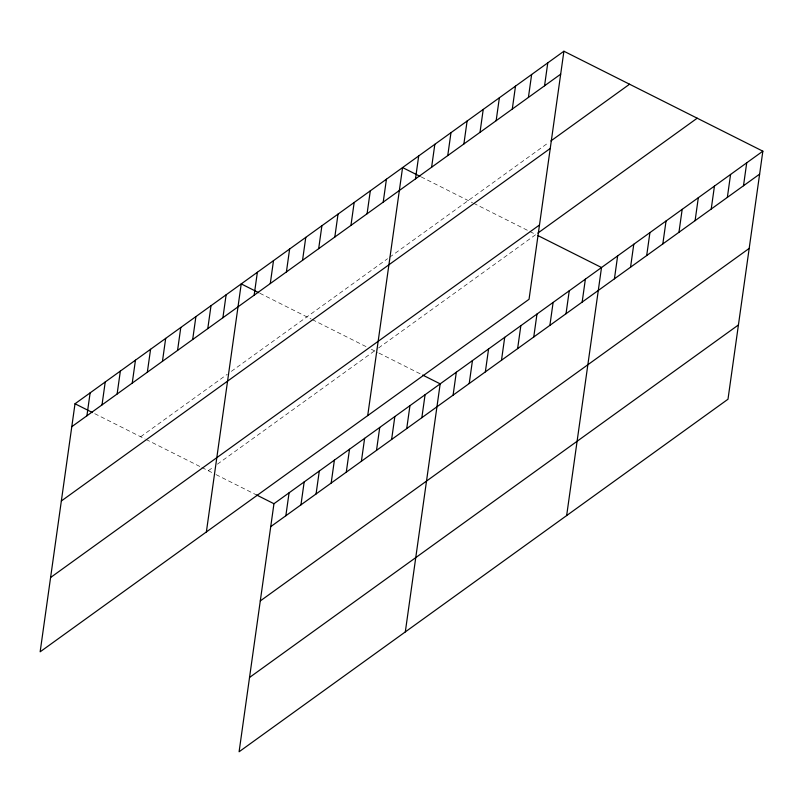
<?xml version="1.0" encoding="UTF-8"?>
<svg xmlns="http://www.w3.org/2000/svg" width="803" height="803" viewBox="0 0 803 803"><rect width="100%" height="100%" fill="white"/><g stroke="black" fill="none" stroke-linecap="round" stroke-linejoin="round"><path stroke-width="0.6" stroke-dasharray="4.01 3.01" d="M140.666 436.752L227.299 374.278M231.334 371.367L387.558 258.717M389.575 257.271L548.891 142.382M208.298 470.729L213.337 467.105M217.372 464.194L377.551 348.693M378.564 347.96L535.862 234.536L529.418 231.304M421.173 176.911L472.515 202.707M473.589 203.249L528.344 230.762M259.841 293.246L311.183 319.042M312.257 319.584L367.011 347.097M371.307 349.255L377.811 352.517M378.906 353.069L421.575 374.509M94.704 413.655L144.962 438.91M146.036 439.442L200.79 466.955M201.864 467.497L214.873 474.031M215.967 474.583L256.448 494.919"/><path stroke-width="1.2" d="M563.907 51.231L75.01 403.768L40.15 651.815L529.047 299.278L563.907 51.231L762.85 151.185L727.99 399.232L239.093 751.769L273.953 503.722L762.85 151.185M86.905 415.793L90.127 392.868M102.011 404.903L105.233 381.967M117.128 394.002L120.35 371.076M132.234 383.111L135.456 360.176M147.34 372.211L150.573 349.285M162.457 361.31L165.679 338.384M177.563 350.419L180.785 327.494M192.68 339.518L195.902 316.593M207.786 328.628L211.008 305.692M222.903 317.727L226.125 294.801M206.371 531.957L241.231 283.901L258.747 292.704M254.149 295.203L257.372 272.267M270.28 283.569L273.502 260.634M286.41 271.936L289.632 249M302.55 260.302L305.772 237.367M318.681 248.669L321.903 225.733M285.848 515.747L289.07 492.821M334.811 237.036L338.033 214.1M300.954 504.856L304.176 481.92M350.951 225.402L354.173 202.466M316.071 493.955L319.293 471.03M367.081 213.769L370.303 190.833M331.177 483.065L334.399 460.129M383.212 202.135L386.434 179.199M346.284 472.164L349.516 449.238M361.4 461.263L364.622 438.338M367.714 415.613L402.574 167.566L420.079 176.369M376.507 450.373L379.729 427.447M415.482 178.868L418.704 155.933M391.623 439.472L394.845 416.546M431.612 167.235L434.835 144.299M406.73 428.581L409.952 405.645M447.753 155.601L450.975 132.666M421.846 417.68L425.068 394.755M463.883 143.968L467.105 121.032M405.314 631.911L440.174 383.854L422.669 375.061M480.013 132.334L483.235 109.399M453.093 395.156L456.315 372.221M496.154 120.701L499.376 97.765M469.223 383.523L472.445 360.587M512.284 109.067L515.506 86.132M485.353 371.889L488.575 348.954M528.414 97.434L531.636 74.498M501.494 360.256L504.716 337.32M544.554 85.801L547.776 62.865M517.624 348.622L520.846 325.687M533.754 336.989L536.976 314.053M549.894 325.356L553.116 302.42M566.025 313.722L569.247 290.786M582.155 302.089L585.377 279.153M566.657 515.566L601.517 267.519L538.05 235.64M614.425 278.822L617.648 255.886M630.556 267.188L633.778 244.253M646.696 255.555L649.918 232.619M662.826 243.921L666.048 220.986M678.957 232.288L682.179 209.352M695.097 220.654L698.319 197.719M711.227 209.021L714.449 186.085M727.357 197.387L730.579 174.452M743.498 185.754L746.72 162.818M71.788 426.694L560.685 74.167M550.908 140.937L629.562 84.215M61.349 500.982L550.246 148.455M50.589 577.518L539.486 224.991M537.88 233.081L697.195 118.202M270.731 526.648L759.628 174.121M260.292 600.935L749.189 248.408M249.532 677.471L738.429 324.944M75.01 403.768L92.516 412.561M256.448 494.919L273.953 503.722"/></g></svg>
